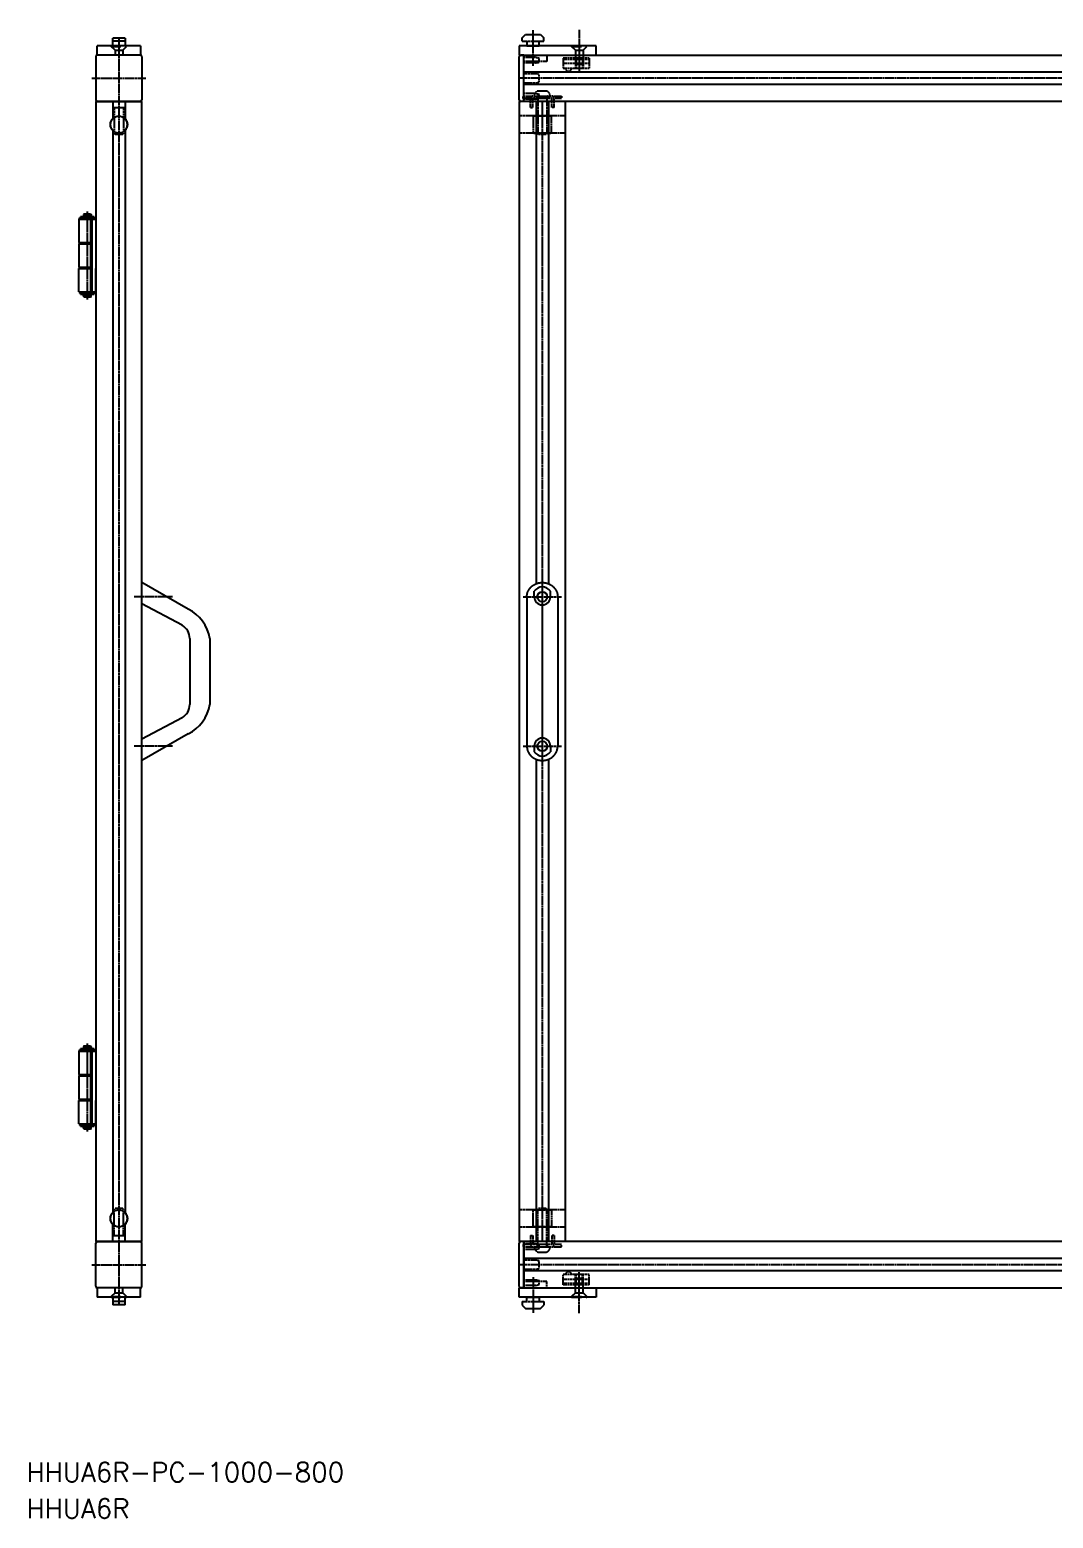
# Model space of a CAD drawing. Extents: x 15 to 1343, y 24 to 990.
# Drawn here: x 15 to 679, y 24 to 990 of the extents above; entities that cross this region are included whole.
import ezdxf

# ---------------------------------------------------------------- set-up
doc = ezdxf.new("R2010")
doc.units = 0
for name, pattern in [('CENTER', [2, 1.25, -0.25, 0.25, -0.25]), ('DASHED', [0.75, 0.5, -0.25]), ('HIDDEN', [9.525, 6.35, -3.175])]:
    doc.linetypes.add(name, pattern=pattern)
doc.layers.get('0').update_dxf_attribs({"linetype": 'CONTINUOUS'})
doc.layers.add('CENTER', color=1, linetype='CENTER')
doc.styles.get("Standard").update_dxf_attribs({"font": 'txt.shx', "bigfont": 'extfont2.shx'})

msp = doc.modelspace()

# ---------------------------------------------------------------- linework, layer by layer
at = {"color": 7, "linetype": 'CONTINUOUS'}
for p, q in [((334.44, 984.89), (336.6, 987.05)), ((336.6, 987.05), (346.27, 987.05)), ((346.27, 987.05), (348.44, 984.89)), ((58.59, 973.55), (58.59, 979.55)), ((86.59, 979.55), (58.59, 979.55)), ((68.59, 979.55), (68.59, 984.55)), ((76.59, 984.55), (68.59, 984.55)), ((76.59, 982.55), (68.59, 982.55)), ((76.59, 984.55), (76.59, 979.55)), ((86.59, 979.55), (86.59, 973.55)), ((332.44, 979.55), (332.44, 973.55)), ((382.44, 979.55), (332.44, 979.55)), ((334.44, 982.55), (334.44, 984.89)), ((334.44, 982.55), (337.44, 982.55)), ((337.44, 982.55), (337.44, 979.55)), ((337.44, 979.55), (345.44, 979.55)), ((345.44, 979.55), (345.44, 982.55)), ((345.44, 982.55), (348.44, 982.55)), ((348.44, 982.55), (348.44, 984.89)), ((382.44, 973.55), (382.44, 979.55)), ((57.59, 972.55), (57.59, 944.55)), ((86.59, 973.55), (58.59, 973.55)), ((86.59, 973.55), (58.59, 973.55)), ((87.59, 972.55), (87.59, 944.55)), ((332.44, 973.55), (842.44, 973.55)), ((332.44, 973.55), (350.44, 973.55)), ((332.44, 973.55), (382.44, 973.55)), ((332.44, 944.55), (332.44, 972.55)), ((335.44, 973.55), (333.44, 973.55)), ((335.44, 943.55), (335.44, 973.55)), ((335.44, 943.55), (335.44, 973.55)), ((842.44, 962.55), (335.44, 962.55)), ((842.44, 954.55), (335.44, 954.55)), ((57.59, 943.55), (57.59, 203.55)), ((57.59, 943.55), (87.59, 943.55)), ((86.59, 943.55), (58.59, 943.55)), ((68.59, 943.55), (68.59, 932.4)), ((68.59, 943.55), (68.59, 939.55)), ((68.59, 939.55), (76.59, 939.55)), ((76.59, 943.55), (76.59, 932.4)), ((76.59, 943.55), (76.59, 939.55)), ((87.59, 203.55), (87.59, 943.55)), ((362.44, 943.55), (332.44, 943.55)), ((332.44, 943.55), (332.44, 203.55)), ((842.44, 943.55), (332.44, 943.55)), ((335.44, 943.55), (333.44, 943.55)), ((343.44, 943.55), (343.44, 630.53)), ((351.44, 943.55), (351.44, 630.53)), ((355.04, 945.55), (355.04, 945.55)), ((355.04, 945.55), (355.04, 945.55)), ((362.44, 203.55), (362.44, 943.55)), ((68.59, 924.71), (68.59, 222.4)), ((76.59, 924.71), (76.59, 222.4)), ((50.09, 870.55), (49.59, 870.05)), ((49.59, 870.05), (49.59, 868.75)), ((49.59, 870.05), (54.59, 870.05)), ((50.09, 870.55), (54.09, 870.55)), ((54.09, 870.55), (54.59, 870.05)), ((54.59, 870.05), (54.59, 868.75)), ((46.59, 867.05), (46.59, 852.05)), ((46.59, 867.05), (57.59, 867.05)), ((47.09, 867.05), (47.09, 868.05)), ((47.09, 868.05), (51.99, 868.05)), ((47.59, 868.15), (47.59, 868.75)), ((56.59, 868.75), (47.59, 868.75)), ((56.59, 868.15), (47.59, 868.15)), ((51.99, 867.05), (51.99, 868.05)), ((52.19, 867.05), (52.19, 868.05)), ((57.09, 868.05), (52.19, 868.05)), ((54.09, 867.05), (54.09, 820.05)), ((55.09, 867.05), (55.09, 820.05)), ((56.59, 868.15), (56.59, 868.75)), ((57.09, 867.05), (57.09, 868.05)), ((57.59, 867.05), (57.59, 852.05)), ((57.59, 867.05), (57.59, 820.05)), ((46.59, 852.05), (54.09, 852.05)), ((46.59, 851.05), (54.09, 851.05)), ((46.59, 851.05), (46.59, 836.05)), ((47.09, 851.05), (47.09, 852.05)), ((51.99, 851.05), (51.99, 852.05)), ((52.19, 851.05), (52.19, 852.05)), ((46.59, 836.05), (54.09, 836.05)), ((46.59, 820.05), (46.59, 835.05)), ((46.59, 835.05), (54.09, 835.05)), ((47.09, 835.05), (47.09, 836.05)), ((57.59, 820.05), (57.59, 835.05)), ((46.59, 820.05), (57.59, 820.05)), ((47.09, 820.05), (47.09, 819.05)), ((47.09, 819.05), (51.99, 819.05)), ((47.59, 818.95), (47.59, 818.35)), ((47.59, 818.95), (56.59, 818.95)), ((47.59, 818.35), (56.59, 818.35)), ((49.59, 817.05), (49.59, 818.35)), ((54.59, 817.05), (49.59, 817.05)), ((50.09, 816.55), (49.59, 817.05)), ((54.09, 816.55), (50.09, 816.55)), ((51.99, 820.05), (51.99, 819.05)), ((52.19, 820.05), (52.19, 819.05)), ((57.09, 819.05), (52.19, 819.05)), ((54.09, 816.55), (54.59, 817.05)), ((54.59, 817.05), (54.59, 818.35)), ((56.59, 818.95), (56.59, 818.35)), ((57.09, 820.05), (57.09, 819.05)), ((117.59, 613.98), (87.59, 631.3)), ((87.59, 617.45), (87.59, 631.3)), ((337.44, 622.05), (337.44, 525.05)), ((342.19, 622.05), (342.19, 625.65)), ((352.69, 622.05), (352.69, 625.65)), ((357.44, 622.05), (357.44, 525.05)), ((113.59, 603.59), (87.59, 617.45)), ((118.59, 594.93), (118.59, 552.18)), ((131.59, 594.93), (131.59, 552.18)), ((113.59, 543.52), (87.59, 529.66)), ((117.59, 533.12), (87.59, 515.8)), ((87.59, 515.8), (87.59, 529.66)), ((342.19, 525.05), (342.19, 521.46)), ((352.69, 525.05), (352.69, 521.46)), ((343.44, 516.58), (343.44, 203.55)), ((351.44, 516.58), (351.44, 203.55)), ((47.59, 328.15), (47.59, 328.75)), ((56.59, 328.75), (47.59, 328.75)), ((50.09, 330.55), (49.59, 330.05)), ((49.59, 330.05), (49.59, 328.75)), ((49.59, 330.05), (54.59, 330.05)), ((50.09, 330.55), (54.09, 330.55)), ((54.09, 330.55), (54.59, 330.05)), ((54.59, 330.05), (54.59, 328.75)), ((56.59, 328.15), (56.59, 328.75)), ((46.59, 327.05), (46.59, 312.05)), ((46.59, 327.05), (57.59, 327.05)), ((47.09, 327.05), (47.09, 328.05)), ((47.09, 328.05), (51.99, 328.05)), ((56.59, 328.15), (47.59, 328.15)), ((51.99, 327.05), (51.99, 328.05)), ((52.19, 327.05), (52.19, 328.05)), ((57.09, 328.05), (52.19, 328.05)), ((54.09, 327.05), (54.09, 280.05)), ((55.09, 327.05), (55.09, 280.05)), ((57.09, 327.05), (57.09, 328.05)), ((57.59, 327.05), (57.59, 312.05)), ((57.59, 327.05), (57.59, 280.05)), ((46.59, 312.05), (54.09, 312.05)), ((46.59, 311.05), (54.09, 311.05)), ((46.59, 311.05), (46.59, 296.05)), ((47.09, 311.05), (47.09, 312.05)), ((51.99, 311.05), (51.99, 312.05)), ((52.19, 311.05), (52.19, 312.05)), ((46.59, 296.05), (54.09, 296.05)), ((46.59, 280.05), (46.59, 295.05)), ((46.59, 295.05), (54.09, 295.05)), ((47.09, 295.05), (47.09, 296.05)), ((57.59, 280.05), (57.59, 295.05)), ((46.59, 280.05), (57.59, 280.05)), ((47.09, 280.05), (47.09, 279.05)), ((47.09, 279.05), (51.99, 279.05)), ((47.59, 278.95), (47.59, 278.35)), ((47.59, 278.95), (56.59, 278.95)), ((47.59, 278.35), (56.59, 278.35)), ((49.59, 277.05), (49.59, 278.35)), ((54.59, 277.05), (49.59, 277.05)), ((50.09, 276.55), (49.59, 277.05)), ((54.09, 276.55), (50.09, 276.55)), ((51.99, 280.05), (51.99, 279.05)), ((52.19, 280.05), (52.19, 279.05)), ((57.09, 279.05), (52.19, 279.05)), ((54.09, 276.55), (54.59, 277.05)), ((54.59, 277.05), (54.59, 278.35)), ((56.59, 278.95), (56.59, 278.35)), ((57.09, 280.05), (57.09, 279.05)), ((68.59, 203.55), (68.59, 214.71)), ((76.59, 203.55), (76.59, 214.71)), ((57.59, 203.55), (87.59, 203.55)), ((86.59, 203.55), (58.59, 203.55)), ((68.59, 207.55), (76.59, 207.55)), ((68.59, 203.55), (68.59, 207.55)), ((76.59, 203.55), (76.59, 207.55)), ((362.44, 203.55), (332.44, 203.55)), ((335.44, 203.55), (333.44, 203.55)), ((842.44, 203.55), (335.44, 203.55)), ((335.44, 203.55), (335.44, 173.55)), ((335.44, 173.55), (335.44, 203.55)), ((335.44, 173.55), (335.44, 203.55)), ((57.59, 174.55), (57.59, 202.55)), ((87.59, 174.55), (87.59, 202.55)), ((332.44, 174.55), (332.44, 202.55)), ((355.04, 201.55), (355.04, 201.55)), ((355.04, 201.55), (355.04, 201.55)), ((842.44, 192.55), (335.44, 192.55)), ((842.44, 184.55), (335.44, 184.55)), ((86.59, 173.55), (58.59, 173.55)), ((58.59, 173.55), (58.59, 167.55)), ((86.59, 173.55), (58.59, 173.55)), ((86.59, 167.55), (58.59, 167.55)), ((68.59, 167.55), (68.59, 162.55)), ((76.59, 164.55), (68.59, 164.55)), ((76.59, 162.55), (76.59, 167.55)), ((86.59, 167.55), (86.59, 173.55)), ((332.44, 173.55), (350.44, 173.55)), ((332.44, 173.55), (382.44, 173.55)), ((332.44, 167.55), (332.44, 173.55)), ((382.44, 167.55), (332.44, 167.55)), ((335.44, 173.55), (333.44, 173.55)), ((334.44, 164.55), (337.44, 164.55)), ((334.44, 164.55), (334.44, 162.22)), ((335.44, 173.55), (842.44, 173.55)), ((337.44, 167.55), (345.44, 167.55)), ((337.44, 164.55), (337.44, 167.55)), ((345.44, 167.55), (345.44, 164.55)), ((345.44, 164.55), (348.44, 164.55)), ((348.44, 164.55), (348.44, 162.22)), ((382.44, 173.55), (382.44, 167.55)), ((76.59, 162.55), (68.59, 162.55)), ((334.44, 162.22), (336.6, 160.05)), ((336.6, 160.05), (346.27, 160.05)), ((346.27, 160.05), (348.44, 162.22))]:
    msp.add_line(p, q, dxfattribs=at)
at = {"color": 3, "linetype": 'HIDDEN'}
for p, q in [((67.59, 979.55), (77.59, 979.55)), ((67.59, 979.55), (67.59, 979.25)), ((70.09, 976.75), (67.59, 979.25)), ((67.59, 979.25), (77.59, 979.25)), ((70.09, 976.75), (70.09, 973.55)), ((70.09, 976.75), (75.09, 976.75)), ((75.09, 976.75), (77.59, 979.25)), ((75.09, 976.75), (75.09, 973.55)), ((77.59, 979.55), (77.59, 979.25)), ((366.44, 979.55), (376.44, 979.55)), ((366.44, 979.55), (366.44, 979.25)), ((368.94, 976.75), (366.44, 979.25)), ((366.44, 979.25), (376.44, 979.25)), ((368.94, 976.75), (368.94, 967.99)), ((368.94, 976.75), (373.94, 976.75)), ((373.94, 976.75), (376.44, 979.25)), ((373.94, 976.75), (373.94, 967.99)), ((376.44, 979.55), (376.44, 979.25)), ((368.94, 967.99), (369.37, 967.55)), ((373.5, 967.55), (369.37, 967.55)), ((373.94, 967.99), (373.5, 967.55)), ((368.94, 179.12), (369.37, 179.55)), ((368.94, 170.35), (368.94, 179.12)), ((373.5, 179.55), (369.37, 179.55)), ((373.94, 179.12), (373.5, 179.55)), ((373.94, 170.35), (373.94, 179.12)), ((70.09, 170.35), (67.59, 167.85)), ((67.59, 167.85), (77.59, 167.85)), ((67.59, 167.55), (67.59, 167.85)), ((67.59, 167.55), (77.59, 167.55)), ((70.09, 170.35), (70.09, 173.55)), ((70.09, 170.35), (75.09, 170.35)), ((75.09, 170.35), (75.09, 173.55)), ((75.09, 170.35), (77.59, 167.85)), ((77.59, 167.55), (77.59, 167.85)), ((368.94, 170.35), (366.44, 167.85)), ((366.44, 167.85), (376.44, 167.85)), ((366.44, 167.55), (366.44, 167.85)), ((366.44, 167.55), (376.44, 167.55)), ((368.94, 170.35), (373.94, 170.35)), ((373.94, 170.35), (376.44, 167.85)), ((376.44, 167.55), (376.44, 167.85))]:
    msp.add_line(p, q, dxfattribs=at)
at = {"color": 3, "linetype": 'DASHED'}
for p, q in [((337.44, 982.55), (345.44, 982.55)), ((337.44, 982.55), (345.44, 982.55)), ((335.44, 969.55), (335.44, 973.55)), ((342.94, 972), (335.44, 972)), ((350.44, 969.55), (335.44, 969.55)), ((342.94, 968.5), (335.44, 968.5)), ((345.44, 971.5), (342.94, 972)), ((342.94, 968.5), (345.44, 969)), ((345.44, 969), (345.44, 971.5)), ((350.44, 973.55), (350.44, 969.55)), ((377.94, 971.55), (360.94, 971.55)), ((360.94, 971.55), (360.94, 964.85)), ((377.94, 970.85), (360.94, 970.85)), ((377.94, 968.2), (360.94, 968.2)), ((368.94, 971.55), (368.94, 964.85)), ((369.39, 971.55), (369.39, 964.85)), ((373.49, 971.55), (373.49, 964.85)), ((373.94, 971.55), (373.94, 964.85)), ((377.94, 971.55), (377.94, 964.85)), ((343.94, 961.55), (335.44, 961.55)), ((345.44, 960.8), (343.94, 961.55)), ((345.44, 956.3), (345.44, 960.8)), ((377.94, 964.85), (360.94, 964.85)), ((334.94, 945.55), (334.94, 947.05)), ((334.94, 947.05), (341.34, 947.05)), ((335.44, 955.55), (343.94, 955.55)), ((342.94, 948.6), (335.44, 948.6)), ((341.34, 947.05), (353.54, 947.05)), ((342.19, 947.05), (344.04, 947.05)), ((345.44, 948.1), (342.94, 948.6)), ((343.94, 955.55), (345.44, 956.3)), ((344.04, 947.05), (350.84, 947.05)), ((344.19, 945.55), (344.19, 947.05)), ((344.64, 950.35), (350.24, 950.35)), ((345.44, 945.6), (345.44, 948.1)), ((350.69, 945.55), (350.69, 947.05)), ((350.84, 947.05), (352.69, 947.05)), ((353.54, 947.05), (359.94, 947.05)), ((359.94, 947.05), (359.94, 945.55)), ((69.59, 939.55), (69.59, 922.7)), ((75.59, 939.55), (75.59, 922.7)), ((359.94, 945.55), (334.94, 945.55)), ((342.94, 945.1), (335.44, 945.1)), ((339.84, 939.55), (339.84, 945.55)), ((339.84, 945.55), (339.84, 945.55)), ((339.84, 939.55), (341.34, 939.55)), ((341.34, 939.55), (341.34, 945.55)), ((342.94, 945.1), (345.44, 945.6)), ((344.44, 946.65), (344.44, 922.6)), ((350.44, 946.65), (350.44, 922.6)), ((353.54, 939.55), (353.54, 945.55)), ((355.04, 939.55), (353.54, 939.55)), ((355.04, 939.55), (355.04, 945.55)), ((355.04, 945.55), (355.04, 945.55)), ((362.44, 934.1), (332.44, 934.1)), ((341.44, 933.55), (341.94, 934.05)), ((341.44, 933.55), (341.44, 923.55)), ((352.94, 934.05), (341.94, 934.05)), ((352.94, 934.05), (353.44, 933.55)), ((353.44, 923.55), (353.44, 933.55)), ((69.59, 922.7), (70.13, 922.15)), ((75.05, 922.15), (70.13, 922.15)), ((75.59, 922.7), (75.05, 922.15)), ((362.44, 923), (332.44, 923)), ((341.44, 923.55), (341.94, 923.05)), ((341.94, 923.05), (352.94, 923.05)), ((344.44, 922.6), (344.98, 922.05)), ((349.89, 922.05), (344.98, 922.05)), ((350.44, 922.6), (349.89, 922.05)), ((352.94, 923.05), (353.44, 923.55)), ((69.59, 224.41), (70.13, 224.95)), ((69.59, 207.55), (69.59, 224.41)), ((75.05, 224.95), (70.13, 224.95)), ((75.59, 224.41), (75.05, 224.95)), ((75.59, 207.55), (75.59, 224.41)), ((362.44, 224.1), (332.44, 224.1)), ((341.44, 223.55), (341.94, 224.05)), ((341.44, 213.55), (341.44, 223.55)), ((341.94, 224.05), (352.94, 224.05)), ((344.44, 224.51), (344.98, 225.05)), ((344.44, 200.45), (344.44, 224.51)), ((349.89, 225.05), (344.98, 225.05)), ((350.44, 224.51), (349.89, 225.05)), ((350.44, 200.45), (350.44, 224.51)), ((352.94, 224.05), (353.44, 223.55)), ((353.44, 223.55), (353.44, 213.55)), ((362.44, 213), (332.44, 213)), ((341.44, 213.55), (341.94, 213.05)), ((352.94, 213.05), (341.94, 213.05)), ((352.94, 213.05), (353.44, 213.55)), ((335.44, 199.55), (335.44, 203.55)), ((339.84, 207.55), (341.34, 207.55)), ((339.84, 207.55), (339.84, 201.55)), ((341.34, 207.55), (341.34, 201.55)), ((355.04, 207.55), (353.54, 207.55)), ((353.54, 207.55), (353.54, 201.55)), ((355.04, 207.55), (355.04, 201.55)), ((334.94, 201.55), (334.94, 200.05)), ((359.94, 201.55), (334.94, 201.55)), ((334.94, 200.05), (341.34, 200.05)), ((342.94, 202), (335.44, 202)), ((342.94, 198.5), (335.44, 198.5)), ((339.84, 201.55), (339.84, 201.55)), ((341.34, 200.05), (353.54, 200.05)), ((342.19, 200.05), (344.04, 200.05)), ((345.44, 201.5), (342.94, 202)), ((342.94, 198.5), (345.44, 199)), ((344.04, 200.05), (350.84, 200.05)), ((344.19, 201.55), (344.19, 200.05)), ((344.64, 196.75), (350.24, 196.75)), ((345.44, 199), (345.44, 201.5)), ((350.69, 201.55), (350.69, 200.05)), ((350.84, 200.05), (352.69, 200.05)), ((353.54, 200.05), (359.94, 200.05)), ((355.04, 201.55), (355.04, 201.55)), ((359.94, 200.05), (359.94, 201.55)), ((343.94, 191.55), (335.44, 191.55)), ((335.44, 185.55), (343.94, 185.55)), ((345.44, 190.8), (343.94, 191.55)), ((343.94, 185.55), (345.44, 186.3)), ((345.44, 186.3), (345.44, 190.8)), ((342.94, 178.6), (335.44, 178.6)), ((350.44, 177.55), (335.44, 177.55)), ((335.44, 177.55), (335.44, 173.55)), ((342.94, 175.1), (335.44, 175.1)), ((345.44, 178.1), (342.94, 178.6)), ((342.94, 175.1), (345.44, 175.6)), ((345.44, 175.6), (345.44, 178.1)), ((350.44, 173.55), (350.44, 177.55)), ((377.94, 182.25), (360.94, 182.25)), ((360.94, 175.55), (360.94, 182.25)), ((377.94, 178.9), (360.94, 178.9)), ((377.94, 176.25), (360.94, 176.25)), ((377.94, 175.55), (360.94, 175.55)), ((368.94, 175.55), (368.94, 182.25)), ((369.39, 175.55), (369.39, 182.25)), ((373.49, 175.55), (373.49, 182.25)), ((373.94, 175.55), (373.94, 182.25)), ((377.94, 175.55), (377.94, 182.25)), ((337.44, 164.55), (345.44, 164.55)), ((337.44, 164.55), (345.44, 164.55))]:
    msp.add_line(p, q, dxfattribs=at)
at = {"color": 1, "linetype": 'CENTER'}
for p, q in [((52.09, 872.05), (52.09, 815.05)), ((52.09, 332.05), (52.09, 275.05))]:
    msp.add_line(p, q, dxfattribs=at)
at = {"color": 7, "linetype": 'CONTINUOUS'}
for points in [[(337.43, 622.05, 0), (337.44, 622.28, 0), (337.45, 622.51, 0), (337.46, 622.73, 0), (337.48, 622.96, 0), (337.51, 623.19, 0), (337.54, 623.41, 0), (337.58, 623.64, 0), (337.63, 623.86, 0), (337.68, 624.08, 0), (337.73, 624.3, 0), (337.8, 624.52, 0), (337.86, 624.74, 0), (337.94, 624.96, 0), (338.02, 625.17, 0), (338.1, 625.38, 0), (338.19, 625.59, 0), (338.29, 625.8, 0), (338.39, 626.01, 0), (338.5, 626.21, 0), (338.61, 626.41, 0), (338.73, 626.61, 0), (338.86, 626.81, 0), (338.98, 627, 0), (339.12, 627.19, 0), (339.26, 627.38, 0), (339.4, 627.56, 0), (339.55, 627.74, 0), (339.7, 627.92, 0), (339.86, 628.1, 0), (340.02, 628.27, 0), (340.19, 628.43, 0), (340.36, 628.59, 0), (340.54, 628.75, 0), (340.72, 628.91, 0), (340.9, 629.06, 0), (341.09, 629.2, 0), (341.28, 629.35, 0), (341.48, 629.48, 0), (341.67, 629.62, 0), (341.88, 629.74, 0), (342.08, 629.87, 0), (342.29, 629.99, 0), (342.5, 630.1, 0), (342.72, 630.21, 0), (342.94, 630.32, 0), (343.16, 630.42, 0), (343.38, 630.51, 0), (343.61, 630.6, 0), (343.83, 630.68, 0), (344.06, 630.76, 0), (344.3, 630.84, 0), (344.53, 630.91, 0), (344.77, 630.97, 0), (345, 631.03, 0), (345.24, 631.08, 0), (345.48, 631.13, 0), (345.72, 631.17, 0), (345.97, 631.2, 0), (346.21, 631.23, 0), (346.45, 631.26, 0), (346.7, 631.28, 0), (346.94, 631.29, 0), (347.19, 631.3, 0), (347.43, 631.3, 0), (347.68, 631.3, 0), (347.92, 631.29, 0), (348.17, 631.28, 0), (348.41, 631.26, 0), (348.66, 631.23, 0), (348.9, 631.2, 0), (349.14, 631.17, 0), (349.38, 631.13, 0), (349.62, 631.08, 0), (349.86, 631.03, 0), (350.1, 630.97, 0), (350.34, 630.91, 0), (350.57, 630.84, 0), (350.8, 630.76, 0), (351.03, 630.68, 0), (351.26, 630.6, 0), (351.49, 630.51, 0), (351.71, 630.42, 0), (351.93, 630.32, 0), (352.15, 630.21, 0), (352.36, 630.1, 0), (352.57, 629.99, 0), (352.78, 629.87, 0), (352.99, 629.74, 0), (353.19, 629.62, 0), (353.39, 629.48, 0), (353.59, 629.35, 0), (353.78, 629.2, 0), (353.96, 629.06, 0), (354.15, 628.91, 0), (354.33, 628.75, 0), (354.5, 628.59, 0), (354.68, 628.43, 0), (354.84, 628.27, 0), (355.01, 628.1, 0), (355.16, 627.92, 0), (355.32, 627.74, 0), (355.47, 627.56, 0), (355.61, 627.38, 0), (355.75, 627.19, 0), (355.88, 627, 0), (356.01, 626.81, 0), (356.13, 626.61, 0), (356.25, 626.41, 0), (356.37, 626.21, 0), (356.47, 626.01, 0), (356.58, 625.8, 0), (356.67, 625.59, 0), (356.76, 625.38, 0), (356.85, 625.17, 0), (356.93, 624.96, 0), (357, 624.74, 0), (357.07, 624.52, 0), (357.13, 624.3, 0), (357.19, 624.08, 0), (357.24, 623.86, 0), (357.29, 623.64, 0), (357.32, 623.41, 0), (357.36, 623.19, 0), (357.38, 622.96, 0), (357.41, 622.73, 0), (357.42, 622.51, 0), (357.43, 622.28, 0), (357.43, 622.05, 0)], [(337.43, 525.05, 0), (337.44, 524.83, 0), (337.45, 524.6, 0), (337.46, 524.37, 0), (337.48, 524.15, 0), (337.51, 523.92, 0), (337.54, 523.7, 0), (337.58, 523.47, 0), (337.63, 523.25, 0), (337.68, 523.03, 0), (337.73, 522.81, 0), (337.8, 522.59, 0), (337.86, 522.37, 0), (337.94, 522.15, 0), (338.02, 521.94, 0), (338.1, 521.72, 0), (338.19, 521.51, 0), (338.29, 521.31, 0), (338.39, 521.1, 0), (338.5, 520.89, 0), (338.61, 520.69, 0), (338.73, 520.49, 0), (338.86, 520.3, 0), (338.98, 520.1, 0), (339.12, 519.91, 0), (339.26, 519.73, 0), (339.4, 519.54, 0), (339.55, 519.36, 0), (339.7, 519.19, 0), (339.86, 519.01, 0), (340.02, 518.84, 0), (340.19, 518.68, 0), (340.36, 518.51, 0), (340.54, 518.35, 0), (340.72, 518.2, 0), (340.9, 518.05, 0), (341.09, 517.9, 0), (341.28, 517.76, 0), (341.48, 517.62, 0), (341.67, 517.49, 0), (341.88, 517.36, 0), (342.08, 517.24, 0), (342.29, 517.12, 0), (342.5, 517.01, 0), (342.72, 516.9, 0), (342.94, 516.79, 0), (343.16, 516.69, 0), (343.38, 516.6, 0), (343.61, 516.51, 0), (343.83, 516.42, 0), (344.06, 516.34, 0), (344.3, 516.27, 0), (344.53, 516.2, 0), (344.77, 516.14, 0), (345, 516.08, 0), (345.24, 516.03, 0), (345.48, 515.98, 0), (345.72, 515.94, 0), (345.97, 515.9, 0), (346.21, 515.87, 0), (346.45, 515.85, 0), (346.7, 515.83, 0), (346.94, 515.81, 0), (347.19, 515.81, 0), (347.43, 515.8, 0), (347.68, 515.81, 0), (347.92, 515.81, 0), (348.17, 515.83, 0), (348.41, 515.85, 0), (348.66, 515.87, 0), (348.9, 515.9, 0), (349.14, 515.94, 0), (349.38, 515.98, 0), (349.62, 516.03, 0), (349.86, 516.08, 0), (350.1, 516.14, 0), (350.34, 516.2, 0), (350.57, 516.27, 0), (350.8, 516.34, 0), (351.03, 516.42, 0), (351.26, 516.51, 0), (351.49, 516.6, 0), (351.71, 516.69, 0), (351.93, 516.79, 0), (352.15, 516.9, 0), (352.36, 517.01, 0), (352.57, 517.12, 0), (352.78, 517.24, 0), (352.99, 517.36, 0), (353.19, 517.49, 0), (353.39, 517.62, 0), (353.59, 517.76, 0), (353.78, 517.9, 0), (353.96, 518.05, 0), (354.15, 518.2, 0), (354.33, 518.35, 0), (354.5, 518.51, 0), (354.68, 518.68, 0), (354.84, 518.84, 0), (355.01, 519.01, 0), (355.16, 519.19, 0), (355.32, 519.36, 0), (355.47, 519.54, 0), (355.61, 519.73, 0), (355.75, 519.91, 0), (355.88, 520.1, 0), (356.01, 520.3, 0), (356.13, 520.49, 0), (356.25, 520.69, 0), (356.37, 520.89, 0), (356.47, 521.1, 0), (356.58, 521.31, 0), (356.67, 521.51, 0), (356.76, 521.72, 0), (356.85, 521.94, 0), (356.93, 522.15, 0), (357, 522.37, 0), (357.07, 522.59, 0), (357.13, 522.81, 0), (357.19, 523.03, 0), (357.24, 523.25, 0), (357.29, 523.47, 0), (357.32, 523.7, 0), (357.36, 523.92, 0), (357.38, 524.15, 0), (357.41, 524.37, 0), (357.42, 524.6, 0), (357.43, 524.83, 0), (357.43, 525.05, 0)]]:
    msp.add_polyline3d(points, dxfattribs=at)
for centre, radius in [((72.59, 928.55), 5.5), ((347.44, 622.05), 3.25), ((347.44, 525.05), 3.25), ((72.59, 218.55), 5.5)]:
    msp.add_circle(centre, radius, dxfattribs=at)
for centre, radius, start, end in [((58.59, 972.55), 1, 90, 180), ((86.59, 972.55), 1, 0, 90), ((333.44, 972.55), 1, 90, 180), ((58.59, 944.55), 1, 180, 270), ((86.59, 944.55), 1, 270, 0), ((333.44, 944.55), 1, 180, 270), ((72.59, 928.55), 5.55, 136.11402, 223.88598), ((72.59, 928.55), 5.55, 316.11402, 43.88598), ((347.44, 622.05), 6.36, 34.40641, 145.59359), ((347.44, 622.05), 5.25, 180, 0), ((106.67, 591.29), 25.18, 8.30891, 64.30868), ((108.59, 594.93), 10, 0, 60), ((108.59, 552.18), 10, 300, 0), ((106.67, 555.82), 25.18, 295.69132, 351.69109), ((347.44, 525.05), 5.25, 0, 180), ((347.44, 525.05), 6.36, 214.40641, 325.59359), ((72.59, 218.55), 5.55, 136.11402, 223.88598), ((72.59, 218.55), 5.55, 316.11402, 43.88598), ((58.59, 202.55), 1, 90, 180), ((86.59, 202.55), 1, 0, 90), ((333.44, 202.55), 1, 90, 180), ((58.59, 174.55), 1, 180, 270), ((86.59, 174.55), 1, 270, 0), ((333.44, 174.55), 1, 180, 270)]:
    msp.add_arc(centre, radius, start, end, dxfattribs=at)
at = {"color": 3, "linetype": 'DASHED'}
for centre, radius, start, end in [((364.44, 965.15), 2, 188.62693, 351.37307), ((341.34, 945.55), 1.5, 90, 180), ((346.17, 946.66), 4, 112.49457, 174.32326), ((344.04, 946.65), 0.4, 0, 90), ((348.7, 946.66), 4, 5.67674, 67.50543), ((350.84, 946.65), 0.4, 90, 180), ((353.54, 945.55), 1.5, 0, 90), ((341.34, 201.55), 1.5, 180, 270), ((346.17, 200.45), 4, 185.67674, 247.50543), ((344.04, 200.45), 0.4, 270, 0), ((348.7, 200.45), 4, 292.49457, 354.32326), ((350.84, 200.45), 0.4, 180, 270), ((353.54, 201.55), 1.5, 270, 0), ((364.44, 181.95), 2, 8.62693, 171.37307)]:
    msp.add_arc(centre, radius, start, end, dxfattribs=at)
at = {"layer": 'CENTER', "color": 1, "linetype": 'CENTER'}
for p, q in [((341.44, 966.55), (341.44, 990.05)), ((371.44, 990.05), (371.44, 966.55)), ((72.59, 984.55), (72.59, 162.55)), ((371.44, 981.05), (371.44, 966.05)), ((371.44, 973.09), (371.44, 963.32)), ((55.09, 958.55), (90.09, 958.55)), ((845.44, 958.55), (332.44, 958.55)), ((347.44, 943.55), (347.44, 203.55)), ((347.44, 634.42), (347.44, 512.69)), ((107.31, 622.05), (82.59, 622.05)), ((335.07, 622.05), (359.8, 622.05)), ((107.31, 525.05), (82.59, 525.05)), ((335.07, 525.05), (359.8, 525.05)), ((55.09, 188.55), (90.09, 188.55)), ((845.44, 188.55), (332.44, 188.55)), ((371.44, 174.02), (371.44, 183.79)), ((341.44, 180.55), (341.44, 157.05)), ((371.44, 166.05), (371.44, 181.05)), ((371.44, 157.05), (371.44, 180.55))]:
    msp.add_line(p, q, dxfattribs=at)

# ---------------------------------------------------------------- texts
at = {"color": 7, "linetype": 'CONTINUOUS'}
for s, p in [('HHUA6R-PC-1000-800', (12.61, 47.66)), ('HHUA6R', (12.61, 23.99))]:
    msp.add_text(s, height=12.5, dxfattribs=at).set_placement(p)

doc.saveas('drawing.dxf')
